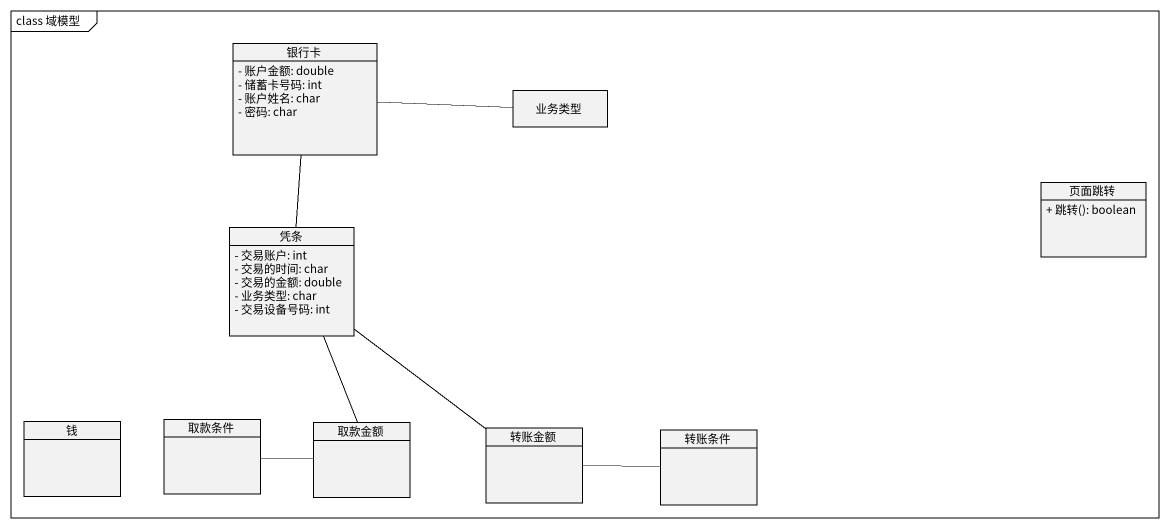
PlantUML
@startuml
mainframe class 域模型
hide circle
hide empty members
skinparam classAttributeIconSize 0
class 银行卡 {
  - 账户金额: double
  - 储蓄卡号码: int
  - 账户姓名: char
  - 密码: char
}
class 业务类型
class 页面跳转 {
  + 跳转(): boolean
}
class 凭条 {
  - 交易账户: int
  - 交易的时间: char
  - 交易的金额: double
  - 业务类型: char
  - 交易设备号码: int
}
class 钱
class 取款条件
class 取款金额
class 转账金额
class 转账条件
银行卡 -right- 业务类型
银行卡 -- 凭条
凭条 -- 取款金额
取款条件 -right- 取款金额
转账金额 -up- 凭条
转账条件 -left- 转账金额
@enduml
